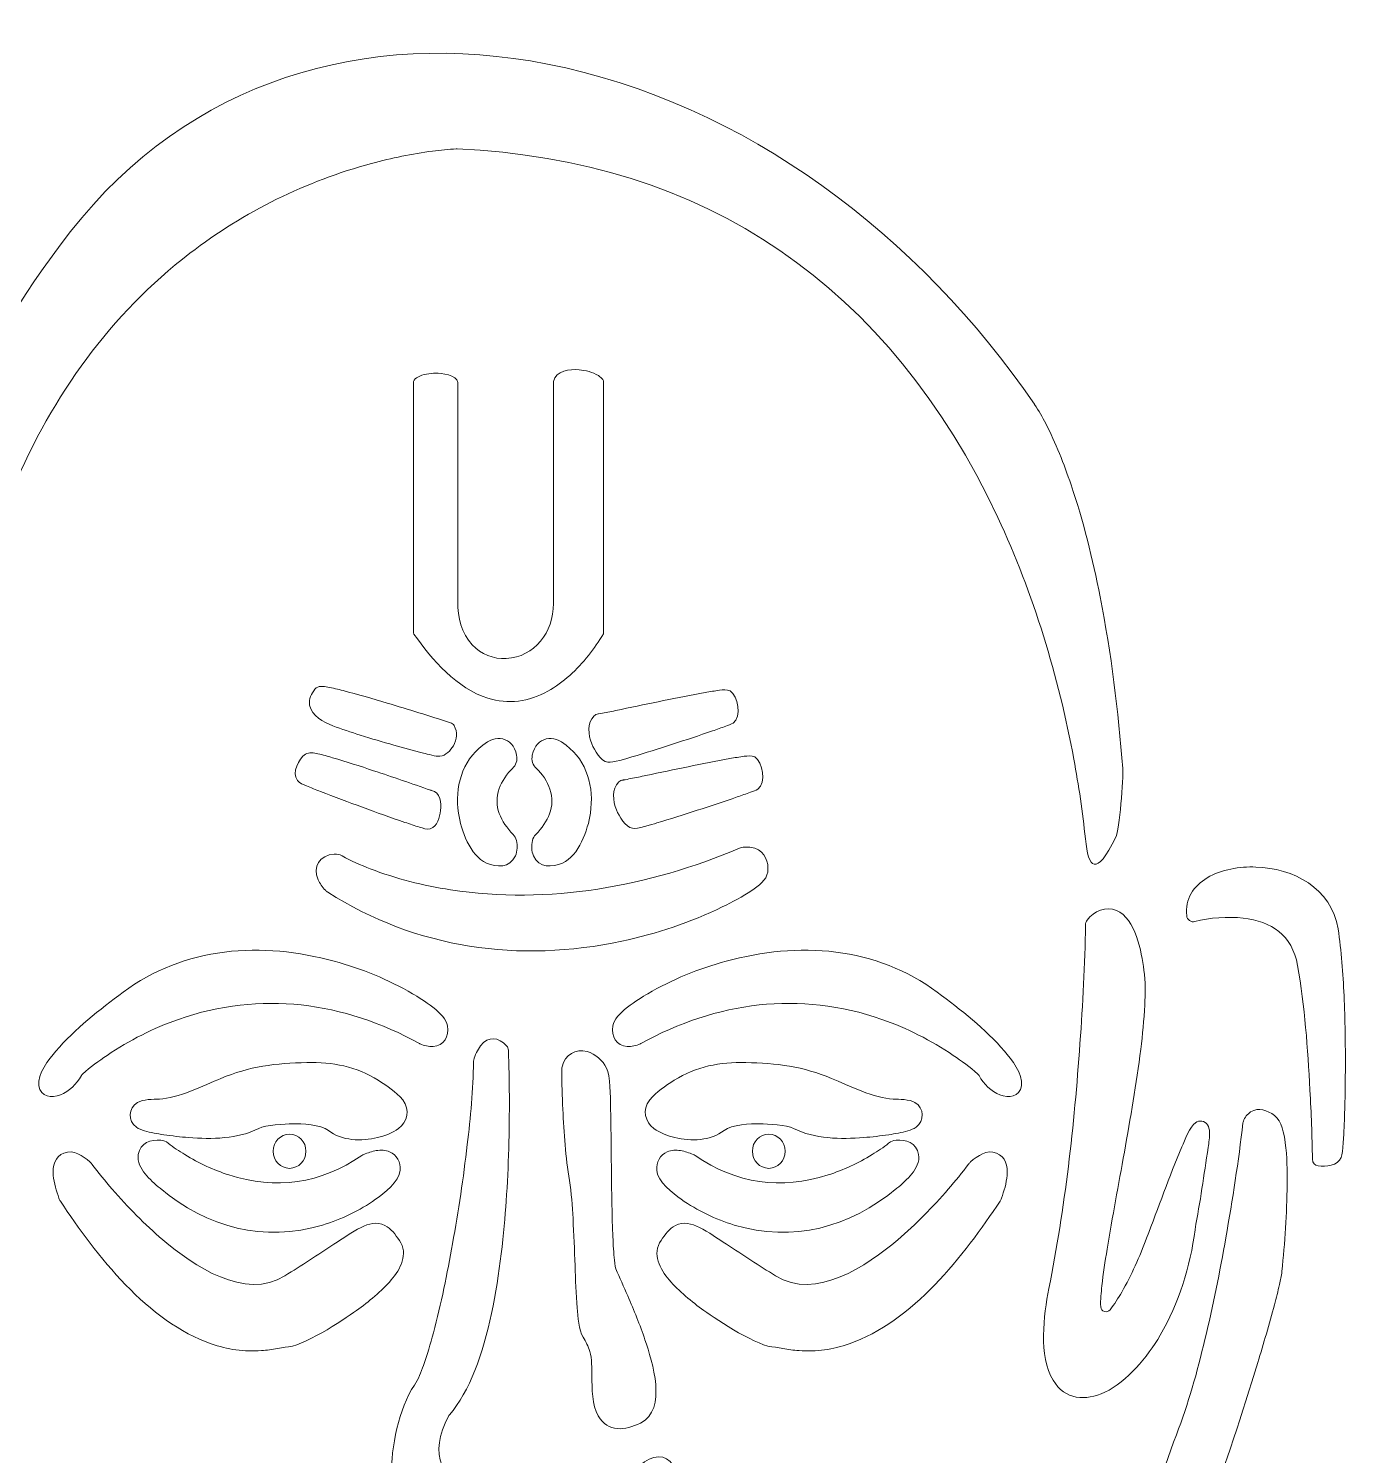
# Model space of a CAD drawing. Header units: millimetres. Extents: x -347 to 341, y -476 to 479.
# Drawn here: x -96.1 to 78.5, y 290.2 to 479.3 of the extents above; entities that cross this region are included whole.
import ezdxf

# ---------------------------------------------------------------- set-up
doc = ezdxf.new("R2010")
doc.units = ezdxf.units.MM
doc.header["$MEASUREMENT"] = 0
doc.layers.add('Layer 1', color=7, linetype='Continuous')

msp = doc.modelspace()

# ---------------------------------------------------------------- linework, layer by layer
at = {"layer": 'Layer 1', "color": 250, "lineweight": 9}
for points, knots in [([(-117.0127, 364.7756), (-117.0127, 364.7756), (-117.0127, 364.7756), (-117.0127, 364.7756), (-115.2764, 362.5341), (-113.0654, 360.487), (-110.4611, 359.4244), (-109.6357, 359.0862), (-108.397, 358.7189), (-107.5078, 358.7659), (-108.0815, 378.7833), (-106.0235, 399.9208), (-98.1728, 418.3948), (-92.9267, 430.7449), (-85.2155, 441.4851), (-74.7304, 449.544), (-67.5337, 455.0725), (-59.2945, 459.1185), (-50.6335, 461.4556), (-47.9762, 462.1735), (-45.2732, 462.7334), (-42.5459, 463.0902), (-41.5036, 463.2223), (-40.4562, 463.3449), (-39.4061, 463.377), (-39.3622, 463.3784), (-39.3243, 463.3784), (-39.2801, 463.377), (-6.4328, 461.9306), (18.0344, 445.2034), (32.4016, 414.5019), (37.1261, 404.4053), (40.4297, 393.4995), (42.4695, 382.4833), (43.1175, 378.985), (43.6412, 375.4627), (44.0068, 371.9235), (44.4105, 367.9975), (45.3559, 366.7774), (48.0605, 372.1499), (48.5156, 373.0544), (49.0545, 380.0429), (48.9603, 381.2511), (48.3653, 388.8832), (47.4365, 396.5015), (45.963, 404.0046), (44.9751, 409.0294), (43.7429, 414.0255), (42.0992, 418.8621), (41.1568, 421.6333), (40.0777, 424.3879), (38.739, 426.9827), (38.3035, 427.8237), (37.8285, 428.7251), (37.273, 429.4901), (37.2609, 429.5053), (37.2517, 429.5174), (37.2413, 429.534), (22.0348, 451.8385), (-1.188, 469.5158), (-27.3168, 474.6271), (-51.3785, 479.3346), (-74.8456, 472.5326), (-90.568, 452.4105), (-103.879, 435.3798), (-112.293, 415.1198), (-115.7075, 393.5026), (-116.7789, 386.7084), (-117.3648, 379.803), (-117.3617, 372.9162), (-117.3617, 370.2102), (-117.3161, 367.4633), (-117.0127, 364.7756)], [0, 0, 0, 0, 0.04166667, 0.04166667, 0.04166667, 0.08333333, 0.08333333, 0.08333333, 0.125, 0.125, 0.125, 0.16666667, 0.16666667, 0.16666667, 0.20833333, 0.20833333, 0.20833333, 0.25, 0.25, 0.25, 0.29166667, 0.29166667, 0.29166667, 0.33333333, 0.33333333, 0.33333333, 0.375, 0.375, 0.375, 0.41666667, 0.41666667, 0.41666667, 0.45833333, 0.45833333, 0.45833333, 0.5, 0.5, 0.5, 0.54166667, 0.54166667, 0.54166667, 0.58333333, 0.58333333, 0.58333333, 0.625, 0.625, 0.625, 0.66666667, 0.66666667, 0.66666667, 0.70833333, 0.70833333, 0.70833333, 0.75, 0.75, 0.75, 0.79166667, 0.79166667, 0.79166667, 0.83333333, 0.83333333, 0.83333333, 0.875, 0.875, 0.875, 0.91666667, 0.91666667, 0.91666667, 0.95833333, 0.95833333, 0.95833333, 1, 1, 1, 1]), ([(-45.032, 399.071), (-42.622, 395.5953), (-39.2939, 391.8636), (-35.2463, 390.5766), (-32.5011, 389.7043), (-29.7843, 390.1046), (-27.2698, 391.4963), (-25.2028, 392.6407), (-23.3938, 394.3648), (-21.9004, 396.2268), (-21.1811, 397.1252), (-20.4692, 398.101), (-19.9094, 399.1132), (-19.9094, 399.1132), (-19.9094, 399.1132), (-19.9094, 399.1132), (-19.9094, 399.1132), (-19.9094, 432.6481), (-19.9094, 432.6481), (-19.9094, 432.8607), (-20.4205, 433.2354), (-20.5679, 433.3266), (-21.3041, 433.7878), (-22.2842, 434.0354), (-23.1357, 434.1037), (-24.2905, 434.1932), (-26.2833, 434.0277), (-26.5154, 432.5282), (-26.5154, 432.5282), (-26.5154, 403.1001), (-26.5154, 403.1001), (-26.5154, 399.3305), (-29.044, 396.0265), (-32.7788, 395.8278), (-34.4709, 395.7396), (-36.1085, 396.3816), (-37.2907, 397.655), (-38.7033, 399.1771), (-39.2196, 401.2773), (-39.2196, 403.3461), (-39.2196, 403.3461), (-39.2196, 432.4235), (-39.2196, 432.4235), (-39.2196, 433.4161), (-41.511, 433.656), (-42.1347, 433.6543), (-42.9027, 433.6499), (-43.8376, 433.507), (-44.5204, 433.1232), (-44.7012, 433.0232), (-45.0624, 432.7955), (-45.0624, 432.5373), (-45.0624, 432.5373), (-45.0624, 401.0421), (-45.0624, 401.0421), (-45.0624, 400.6735), (-45.1472, 399.4322), (-45.032, 399.071)], [0, 0, 0, 0, 0.05263158, 0.05263158, 0.05263158, 0.10526316, 0.10526316, 0.10526316, 0.15789474, 0.15789474, 0.15789474, 0.21052632, 0.21052632, 0.21052632, 0.26315789, 0.26315789, 0.26315789, 0.31578947, 0.31578947, 0.31578947, 0.36842105, 0.36842105, 0.36842105, 0.42105263, 0.42105263, 0.42105263, 0.47368421, 0.47368421, 0.47368421, 0.52631579, 0.52631579, 0.52631579, 0.57894737, 0.57894737, 0.57894737, 0.63157895, 0.63157895, 0.63157895, 0.68421053, 0.68421053, 0.68421053, 0.73684211, 0.73684211, 0.73684211, 0.78947368, 0.78947368, 0.78947368, 0.84210526, 0.84210526, 0.84210526, 0.89473684, 0.89473684, 0.89473684, 0.94736842, 0.94736842, 0.94736842, 1, 1, 1, 1]), ([(-39.6974, 386.9403), (-39.8173, 387.1407), (-39.9616, 387.2529), (-40.1771, 387.3242), (-42.9649, 388.2165), (-45.7618, 389.0801), (-48.5664, 389.921), (-50.5105, 390.5008), (-52.4533, 391.0711), (-54.4153, 391.5796), (-55.0907, 391.7513), (-55.7705, 391.9226), (-56.4567, 392.0486), (-57.0152, 392.152), (-57.7389, 392.2868), (-58.1427, 391.7634), (-58.6299, 391.1276), (-58.9894, 390.493), (-58.8576, 389.6568), (-58.6268, 388.206), (-56.974, 387.3894), (-55.7935, 386.9238), (-54.593, 386.4531), (-53.3652, 386.0585), (-52.1374, 385.6716), (-50.6578, 385.204), (-49.1705, 384.7641), (-47.6802, 384.3421), (-46.3828, 383.9749), (-45.082, 383.6198), (-43.7754, 383.2951), (-43.2457, 383.1616), (-42.0878, 382.8275), (-41.5702, 382.8731), (-40.8265, 382.9369), (-40.1558, 383.6363), (-39.7947, 384.2691), (-39.3243, 385.0932), (-39.1862, 386.1024), (-39.6974, 386.9403)], [0, 0, 0, 0, 0.07692308, 0.07692308, 0.07692308, 0.15384615, 0.15384615, 0.15384615, 0.23076923, 0.23076923, 0.23076923, 0.30769231, 0.30769231, 0.30769231, 0.38461538, 0.38461538, 0.38461538, 0.46153846, 0.46153846, 0.46153846, 0.53846154, 0.53846154, 0.53846154, 0.61538462, 0.61538462, 0.61538462, 0.69230769, 0.69230769, 0.69230769, 0.76923077, 0.76923077, 0.76923077, 0.84615385, 0.84615385, 0.84615385, 0.92307692, 0.92307692, 0.92307692, 1, 1, 1, 1]), ([(-20.5969, 388.4807), (-20.8108, 388.4685), (-20.9777, 388.3898), (-21.1355, 388.2347), (-22.119, 387.2728), (-21.9109, 385.7064), (-21.4436, 384.529), (-21.0946, 383.6532), (-20.2932, 382.2494), (-19.3022, 382.0764), (-18.692, 381.9716), (-16.7648, 382.5923), (-16.1168, 382.7835), (-14.3169, 383.3133), (-12.5289, 383.884), (-10.743, 384.4634), (-8.9793, 385.0388), (-7.2159, 385.626), (-5.46, 386.2301), (-4.859, 386.4379), (-4.2596, 386.6461), (-3.6632, 386.8643), (-3.3855, 386.966), (-2.9331, 387.1103), (-2.6935, 387.2758), (-1.5735, 388.0496), (-2.0151, 390.9029), (-3.1152, 391.5371), (-3.4977, 391.7573), (-4.0805, 391.6739), (-4.4978, 391.6205), (-5.1397, 391.5448), (-5.7773, 391.4354), (-6.4162, 391.3201), (-8.2569, 390.9968), (-10.0888, 390.6251), (-11.9204, 390.2501), (-13.7919, 389.8663), (-15.6613, 389.4717), (-17.5311, 389.0831), (-18.2065, 388.9405), (-18.8802, 388.801), (-19.5542, 388.6675), (-19.8803, 388.6006), (-20.2053, 388.5263), (-20.5331, 388.4837), (-20.5543, 388.4824), (-20.5739, 388.4807), (-20.5969, 388.4807)], [0, 0, 0, 0, 0.0625, 0.0625, 0.0625, 0.125, 0.125, 0.125, 0.1875, 0.1875, 0.1875, 0.25, 0.25, 0.25, 0.3125, 0.3125, 0.3125, 0.375, 0.375, 0.375, 0.4375, 0.4375, 0.4375, 0.5, 0.5, 0.5, 0.5625, 0.5625, 0.5625, 0.625, 0.625, 0.625, 0.6875, 0.6875, 0.6875, 0.75, 0.75, 0.75, 0.8125, 0.8125, 0.8125, 0.875, 0.875, 0.875, 0.9375, 0.9375, 0.9375, 1, 1, 1, 1]), ([(-35.9034, 384.3347), (-34.3023, 385.7717), (-31.9335, 385.5531), (-31.4054, 383.0173), (-31.2672, 382.348), (-31.478, 381.7), (-31.9774, 381.2567), (-32.6815, 380.633), (-33.3947, 379.4903), (-33.7076, 378.6041), (-34.5482, 376.2319), (-33.4995, 374.2), (-31.8757, 372.5123), (-31.648, 372.2755), (-31.5054, 372.016), (-31.4236, 371.6926), (-31.2594, 371.0419), (-31.2928, 370.2905), (-31.5736, 369.682), (-32.325, 368.0534), (-34.0367, 368.1143), (-35.4132, 368.7136), (-37.5684, 369.6576), (-38.7929, 373.1208), (-39.1132, 375.3322), (-39.6156, 378.7953), (-38.6794, 382.1916), (-35.9034, 384.3347)], [0, 0, 0, 0, 0.11111111, 0.11111111, 0.11111111, 0.22222222, 0.22222222, 0.22222222, 0.33333333, 0.33333333, 0.33333333, 0.44444444, 0.44444444, 0.44444444, 0.55555556, 0.55555556, 0.55555556, 0.66666667, 0.66666667, 0.66666667, 0.77777778, 0.77777778, 0.77777778, 0.88888889, 0.88888889, 0.88888889, 1, 1, 1, 1]), ([(-24.8338, 384.3347), (-22.0599, 382.1916), (-21.1233, 378.7953), (-21.6257, 375.3322), (-21.9443, 373.1208), (-23.1691, 369.6576), (-25.324, 368.7136), (-26.7036, 368.1143), (-28.4216, 368.0534), (-29.1683, 369.6881), (-29.4461, 370.2982), (-29.4778, 371.0432), (-29.3156, 371.6913), (-29.2335, 372.016), (-29.091, 372.2755), (-28.8619, 372.5123), (-27.2681, 374.1709), (-26.212, 376.1789), (-27.0012, 378.5206), (-27.3168, 379.4586), (-28.03, 380.5982), (-28.7615, 381.2584), (-29.2623, 381.7013), (-29.4704, 382.348), (-29.3322, 383.0173), (-28.8055, 385.5531), (-26.435, 385.7717), (-24.8338, 384.3347)], [0, 0, 0, 0, 0.11111111, 0.11111111, 0.11111111, 0.22222222, 0.22222222, 0.22222222, 0.33333333, 0.33333333, 0.33333333, 0.44444444, 0.44444444, 0.44444444, 0.55555556, 0.55555556, 0.55555556, 0.66666667, 0.66666667, 0.66666667, 0.77777778, 0.77777778, 0.77777778, 0.88888889, 0.88888889, 0.88888889, 1, 1, 1, 1]), ([(-42.7845, 378.3581), (-45.3036, 379.2491), (-47.8305, 380.1171), (-50.3649, 380.9563), (-52.1725, 381.5604), (-53.9845, 382.1507), (-55.81, 382.6835), (-56.4567, 382.8731), (-57.103, 383.0569), (-57.7602, 383.2025), (-58.2792, 383.3164), (-58.9181, 383.4603), (-59.4009, 383.1478), (-60.3297, 382.5423), (-61.2342, 380.7012), (-60.4827, 379.662), (-60.2263, 379.3052), (-59.6695, 379.1139), (-59.2853, 378.9545), (-58.6647, 378.6967), (-58.0396, 378.4524), (-57.4125, 378.2108), (-55.5657, 377.4945), (-53.7098, 376.8012), (-51.8505, 376.118), (-49.9824, 375.4322), (-48.1113, 374.7537), (-46.2307, 374.1104), (-45.5827, 373.8888), (-44.9347, 373.6671), (-44.2809, 373.4685), (-43.865, 373.3438), (-43.2852, 373.136), (-42.8541, 373.2634), (-41.9466, 373.5337), (-41.5992, 374.8237), (-41.4884, 375.6751), (-41.3576, 376.6782), (-41.5414, 378.1034), (-42.6919, 378.3324), (-42.7237, 378.3399), (-42.7524, 378.349), (-42.7845, 378.3581)], [0, 0, 0, 0, 0.07142857, 0.07142857, 0.07142857, 0.14285714, 0.14285714, 0.14285714, 0.21428571, 0.21428571, 0.21428571, 0.28571429, 0.28571429, 0.28571429, 0.35714286, 0.35714286, 0.35714286, 0.42857143, 0.42857143, 0.42857143, 0.5, 0.5, 0.5, 0.57142857, 0.57142857, 0.57142857, 0.64285714, 0.64285714, 0.64285714, 0.71428571, 0.71428571, 0.71428571, 0.78571429, 0.78571429, 0.78571429, 0.85714286, 0.85714286, 0.85714286, 0.92857143, 0.92857143, 0.92857143, 1, 1, 1, 1]), ([(-17.3186, 379.7224), (-17.5341, 379.7103), (-17.701, 379.6329), (-17.8588, 379.4782), (-18.8424, 378.5159), (-18.6346, 376.9499), (-18.167, 375.7751), (-17.8179, 374.8966), (-17.0168, 373.4928), (-16.0255, 373.3198), (-15.417, 373.2164), (-13.4898, 373.8357), (-12.8401, 374.027), (-11.042, 374.5581), (-9.2526, 375.1288), (-7.468, 375.7069), (-5.7013, 376.2836), (-3.9393, 376.8695), (-2.1834, 377.4749), (-1.5826, 377.6797), (-0.9829, 377.8892), (-0.3866, 378.1094), (-0.1105, 378.2095), (0.3419, 378.3507), (0.5831, 378.5176), (1.7031, 379.2947), (1.2616, 382.1463), (0.1598, 382.7822), (-0.2214, 383.0021), (-0.8038, 382.9156), (-1.2198, 382.8656), (-1.8634, 382.7883), (-2.5006, 382.6788), (-3.1382, 382.5636), (-4.9806, 382.2402), (-6.8122, 381.8669), (-8.6441, 381.4936), (-10.5166, 381.1097), (-12.385, 380.7151), (-14.2561, 380.3249), (-14.9298, 380.184), (-15.6039, 380.0441), (-16.2793, 379.9093), (-16.604, 379.8454), (-16.9273, 379.7711), (-17.2564, 379.7272), (-17.2794, 379.7255), (-17.2973, 379.7241), (-17.3186, 379.7224)], [0, 0, 0, 0, 0.0625, 0.0625, 0.0625, 0.125, 0.125, 0.125, 0.1875, 0.1875, 0.1875, 0.25, 0.25, 0.25, 0.3125, 0.3125, 0.3125, 0.375, 0.375, 0.375, 0.4375, 0.4375, 0.4375, 0.5, 0.5, 0.5, 0.5625, 0.5625, 0.5625, 0.625, 0.625, 0.625, 0.6875, 0.6875, 0.6875, 0.75, 0.75, 0.75, 0.8125, 0.8125, 0.8125, 0.875, 0.875, 0.875, 0.9375, 0.9375, 0.9375, 1, 1, 1, 1]), ([(-1.5688, 370.7704), (-1.015, 370.8903), (-0.3683, 370.8552), (0.1628, 370.6687), (1.5423, 370.1784), (2.0539, 368.8793), (1.8822, 367.5302), (1.744, 366.4632), (0.6179, 365.6665), (-0.2227, 365.0976), (-1.4458, 364.2657), (-2.804, 363.539), (-4.1352, 362.8923), (-8.3069, 360.8586), (-12.907, 359.3396), (-17.4524, 358.3669), (-31.0334, 355.4575), (-44.7117, 357.3576), (-56.4567, 364.859), (-56.5736, 364.9334), (-56.6662, 365.0094), (-56.7631, 365.1094), (-57.1439, 365.4996), (-57.519, 366.0156), (-57.7419, 366.5088), (-58.516, 368.2208), (-57.4885, 369.7595), (-55.5792, 369.9051), (-55.2045, 369.9342), (-54.8721, 369.8551), (-54.5491, 369.6669), (-53.4334, 369.0084), (-52.0235, 368.4256), (-50.82, 367.961), (-47.4129, 366.6393), (-43.7876, 365.7304), (-40.168, 365.1702), (-27.1208, 363.1443), (-13.9223, 365.6088), (-1.8725, 370.6717), (-1.7708, 370.714), (-1.6783, 370.7444), (-1.5688, 370.7704)], [0, 0, 0, 0, 0.07142857, 0.07142857, 0.07142857, 0.14285714, 0.14285714, 0.14285714, 0.21428571, 0.21428571, 0.21428571, 0.28571429, 0.28571429, 0.28571429, 0.35714286, 0.35714286, 0.35714286, 0.42857143, 0.42857143, 0.42857143, 0.5, 0.5, 0.5, 0.57142857, 0.57142857, 0.57142857, 0.64285714, 0.64285714, 0.64285714, 0.71428571, 0.71428571, 0.71428571, 0.78571429, 0.78571429, 0.78571429, 0.85714286, 0.85714286, 0.85714286, 0.92857143, 0.92857143, 0.92857143, 1, 1, 1, 1]), ([(57.4347, 361.7358), (57.4665, 361.4567), (57.5864, 361.2546), (57.8081, 361.0955), (58.0297, 360.9408), (58.2557, 360.8965), (58.5152, 360.9664), (60.4472, 361.481), (62.9346, 361.6479), (64.9152, 361.4249), (68.6635, 360.9982), (71.4195, 359.1862), (72.1358, 355.1372), (73.095, 349.7133), (73.4866, 344.1284), (73.7795, 338.6285), (73.942, 335.5722), (74.0663, 332.5158), (74.1089, 329.4577), (74.118, 328.9992), (74.438, 328.6259), (74.8752, 328.5698), (75.8979, 328.4407), (77.4325, 328.585), (77.9255, 329.7064), (78.2063, 330.35), (78.2596, 332.8344), (78.2958, 333.6355), (78.4144, 336.2628), (78.4627, 338.8927), (78.4735, 341.521), (78.487, 344.7281), (78.4401, 347.9348), (78.2944, 351.1354), (78.1593, 354.0901), (77.9589, 357.0569), (77.5082, 359.9785), (76.6659, 365.4571), (71.4925, 368.0249), (66.6133, 368.1918), (64.4675, 368.2661), (62.0466, 367.8823), (60.165, 366.7592), (58.3588, 365.6848), (57.1766, 363.9667), (57.4347, 361.7358)], [0, 0, 0, 0, 0.06666667, 0.06666667, 0.06666667, 0.13333333, 0.13333333, 0.13333333, 0.2, 0.2, 0.2, 0.26666667, 0.26666667, 0.26666667, 0.33333333, 0.33333333, 0.33333333, 0.4, 0.4, 0.4, 0.46666667, 0.46666667, 0.46666667, 0.53333333, 0.53333333, 0.53333333, 0.6, 0.6, 0.6, 0.66666667, 0.66666667, 0.66666667, 0.73333333, 0.73333333, 0.73333333, 0.8, 0.8, 0.8, 0.86666667, 0.86666667, 0.86666667, 0.93333333, 0.93333333, 0.93333333, 1, 1, 1, 1]), ([(58.5439, 320.1562), (59.2089, 323.7589), (59.7444, 327.3846), (60.2786, 331.0086), (60.3759, 331.6718), (60.488, 332.4124), (60.4593, 333.0848), (60.4441, 333.4155), (60.3833, 333.7358), (60.1982, 334.0119), (59.8265, 334.5643), (59.1254, 334.6798), (58.5926, 334.3048), (57.8946, 333.8193), (57.1404, 331.9299), (56.7988, 331.1211), (55.1098, 327.1342), (53.6695, 323.0352), (52.1214, 318.9875), (51.1865, 316.5427), (50.1182, 314.1053), (48.8221, 311.8412), (48.37, 311.0503), (47.8372, 310.2144), (47.2787, 309.4994), (47.0952, 309.2656), (46.8067, 309.1748), (46.5276, 309.2673), (46.2482, 309.3582), (46.063, 309.6055), (46.0434, 309.9076), (45.9826, 310.809), (46.0935, 311.7743), (46.1908, 312.6727), (46.3651, 314.2952), (46.6155, 315.9055), (46.8797, 317.5171), (47.5808, 321.8178), (48.3987, 326.099), (49.1681, 330.3879), (49.9786, 334.9211), (50.7679, 339.4617), (51.3369, 344.0344), (51.5798, 345.9799), (51.7832, 347.9348), (51.8788, 349.8955), (51.9531, 351.4223), (51.9775, 353.0005), (51.7741, 354.5165), (51.4446, 356.9826), (50.6523, 361.3715), (48.1332, 362.4324), (46.7371, 363.0166), (45.1194, 362.3507), (44.2358, 361.1485), (44.0902, 360.9499), (44.025, 360.7539), (44.0206, 360.5052), (43.9537, 355.2679), (43.6561, 350.0367), (43.2874, 344.8146), (42.5212, 333.9284), (41.3055, 323.0152), (39.1685, 312.3176), (38.463, 308.7936), (37.7846, 303.3759), (39.7179, 300.1736), (41.3055, 297.548), (44.0402, 297.3615), (46.5763, 298.5754), (49.6144, 300.0323), (52.1974, 303.2103), (53.9199, 306.1228), (56.4103, 310.3357), (57.9233, 315.224), (58.5365, 320.1153), (58.5379, 320.1288), (58.5409, 320.1423), (58.5439, 320.1562)], [0, 0, 0, 0, 0.03846154, 0.03846154, 0.03846154, 0.07692308, 0.07692308, 0.07692308, 0.11538462, 0.11538462, 0.11538462, 0.15384615, 0.15384615, 0.15384615, 0.19230769, 0.19230769, 0.19230769, 0.23076923, 0.23076923, 0.23076923, 0.26923077, 0.26923077, 0.26923077, 0.30769231, 0.30769231, 0.30769231, 0.34615385, 0.34615385, 0.34615385, 0.38461538, 0.38461538, 0.38461538, 0.42307692, 0.42307692, 0.42307692, 0.46153846, 0.46153846, 0.46153846, 0.5, 0.5, 0.5, 0.53846154, 0.53846154, 0.53846154, 0.57692308, 0.57692308, 0.57692308, 0.61538462, 0.61538462, 0.61538462, 0.65384615, 0.65384615, 0.65384615, 0.69230769, 0.69230769, 0.69230769, 0.73076923, 0.73076923, 0.73076923, 0.76923077, 0.76923077, 0.76923077, 0.80769231, 0.80769231, 0.80769231, 0.84615385, 0.84615385, 0.84615385, 0.88461538, 0.88461538, 0.88461538, 0.92307692, 0.92307692, 0.92307692, 0.96153846, 0.96153846, 0.96153846, 1, 1, 1, 1]), ([(-88.9442, 340.7578), (-87.9441, 341.667), (-86.8197, 342.4772), (-85.7088, 343.23), (-82.7706, 345.2197), (-79.57, 346.833), (-76.2477, 347.997), (-65.3697, 351.8075), (-54.3366, 350.3401), (-44.2809, 344.7855), (-44.2596, 344.772), (-44.2383, 344.7598), (-44.2153, 344.7507), (-43.7085, 344.526), (-43.0453, 344.3743), (-42.4915, 344.4017), (-40.9769, 344.4743), (-40.4079, 345.7143), (-40.5762, 347.1607), (-40.7613, 348.7268), (-43.9802, 350.68), (-45.1945, 351.3949), (-48.4269, 353.2887), (-52.0144, 354.7246), (-55.6005, 355.7048), (-60.3206, 356.9934), (-65.2802, 357.532), (-70.138, 356.9221), (-75.0172, 356.3119), (-79.5791, 354.5665), (-83.5917, 351.5875), (-86.6784, 349.2944), (-89.9581, 346.7266), (-92.4986, 343.7871), (-93.4227, 342.7184), (-94.9934, 340.7304), (-94.7599, 339.1887), (-94.5353, 337.6997), (-93.0432, 337.5267), (-91.8962, 337.9866), (-90.7379, 338.4481), (-89.7439, 339.4343), (-89.1219, 340.5378), (-89.0719, 340.6226), (-89.0185, 340.6926), (-88.9442, 340.7578)], [0, 0, 0, 0, 0.06666667, 0.06666667, 0.06666667, 0.13333333, 0.13333333, 0.13333333, 0.2, 0.2, 0.2, 0.26666667, 0.26666667, 0.26666667, 0.33333333, 0.33333333, 0.33333333, 0.4, 0.4, 0.4, 0.46666667, 0.46666667, 0.46666667, 0.53333333, 0.53333333, 0.53333333, 0.6, 0.6, 0.6, 0.66666667, 0.66666667, 0.66666667, 0.73333333, 0.73333333, 0.73333333, 0.8, 0.8, 0.8, 0.86666667, 0.86666667, 0.86666667, 0.93333333, 0.93333333, 0.93333333, 1, 1, 1, 1]), ([(29.8973, 340.5378), (30.5183, 339.4343), (31.5124, 338.4481), (32.6702, 337.9866), (33.8176, 337.5267), (35.3093, 337.6997), (35.534, 339.1887), (35.7675, 340.7304), (34.1971, 342.7184), (33.2727, 343.7871), (30.7305, 346.7266), (27.4542, 349.2944), (24.3657, 351.5875), (20.3532, 354.5665), (15.7913, 356.3119), (10.9135, 356.9221), (6.0556, 357.532), (1.093, 356.9934), (-3.6251, 355.7048), (-7.2112, 354.7246), (-10.8004, 353.2887), (-14.0314, 351.3949), (-15.2471, 350.68), (-18.466, 348.7268), (-18.6498, 347.1607), (-18.8197, 345.7143), (-18.2491, 344.4743), (-16.733, 344.4017), (-16.1806, 344.3743), (-15.5157, 344.526), (-15.0102, 344.7507), (-14.9876, 344.7598), (-14.9663, 344.772), (-14.945, 344.7855), (-4.888, 350.3401), (6.1438, 351.8075), (17.0221, 347.997), (20.3454, 346.833), (23.5447, 345.2197), (26.4828, 343.23), (27.5937, 342.4772), (28.7182, 341.667), (29.7183, 340.7578), (29.7913, 340.6926), (29.8443, 340.6226), (29.8973, 340.5378)], [0, 0, 0, 0, 0.06666667, 0.06666667, 0.06666667, 0.13333333, 0.13333333, 0.13333333, 0.2, 0.2, 0.2, 0.26666667, 0.26666667, 0.26666667, 0.33333333, 0.33333333, 0.33333333, 0.4, 0.4, 0.4, 0.46666667, 0.46666667, 0.46666667, 0.53333333, 0.53333333, 0.53333333, 0.6, 0.6, 0.6, 0.66666667, 0.66666667, 0.66666667, 0.73333333, 0.73333333, 0.73333333, 0.8, 0.8, 0.8, 0.86666667, 0.86666667, 0.86666667, 0.93333333, 0.93333333, 0.93333333, 1, 1, 1, 1]), ([(-40.3305, 295.5556), (-34.9141, 301.8004), (-33.363, 315.746), (-32.7954, 323.9153), (-32.4737, 328.5502), (-32.3494, 333.1986), (-32.3734, 337.8457), (-32.3825, 339.8655), (-32.4098, 341.8869), (-32.5072, 343.904), (-32.5163, 344.1284), (-32.5828, 344.2983), (-32.7285, 344.4639), (-33.7911, 345.6886), (-35.1797, 345.8299), (-36.2011, 344.4804), (-36.594, 343.9601), (-36.9218, 343.2361), (-37.0978, 342.6032), (-37.1208, 342.5198), (-37.1295, 342.4485), (-37.1312, 342.362), (-37.166, 338.6985), (-37.5272, 335.0272), (-37.9506, 331.3927), (-38.4638, 326.9916), (-39.1223, 322.6132), (-39.9024, 318.2607), (-40.6126, 314.2891), (-41.411, 310.3296), (-42.4429, 306.4353), (-42.8297, 304.9801), (-43.2487, 303.532), (-43.7602, 302.1163), (-44.0714, 301.2527), (-44.44, 300.2753), (-44.9485, 299.5211), (-47.0369, 296.41), (-48.0792, 291.2819), (-48.0066, 287.5258), (-47.9214, 283.1473), (-46.3628, 278.6506), (-41.7357, 277.7796), (-39.4152, 277.3471), (-37.0204, 277.2106), (-34.6651, 277.1606), (-32.0882, 277.1072), (-29.5082, 277.1741), (-26.9343, 277.3093), (-24.7142, 277.4262), (-22.4984, 277.5914), (-20.284, 277.8039), (-19.014, 277.9252), (-17.7423, 278.0468), (-16.4793, 278.2364), (-14.7372, 278.4945), (-12.8918, 280.4295), (-11.9039, 281.8455), (-10.7004, 283.5693), (-9.6533, 286.0141), (-10.3618, 288.1556), (-11.0646, 290.2713), (-12.7688, 290.426), (-14.4517, 289.3273), (-15.191, 288.8462), (-15.9194, 288.1708), (-16.5023, 287.497), (-16.5509, 287.444), (-16.5962, 287.4028), (-16.6553, 287.3602), (-19.4678, 285.3387), (-22.8748, 284.1565), (-26.2545, 283.7318), (-29.6251, 283.3037), (-33.2005, 283.5997), (-36.4089, 284.7894), (-41.4624, 286.6591), (-43.1, 290.4061), (-40.4457, 295.39), (-40.4123, 295.4522), (-40.3775, 295.5025), (-40.3305, 295.5556)], [0, 0, 0, 0, 0.03703704, 0.03703704, 0.03703704, 0.07407407, 0.07407407, 0.07407407, 0.11111111, 0.11111111, 0.11111111, 0.14814815, 0.14814815, 0.14814815, 0.18518519, 0.18518519, 0.18518519, 0.22222222, 0.22222222, 0.22222222, 0.25925926, 0.25925926, 0.25925926, 0.2962963, 0.2962963, 0.2962963, 0.33333333, 0.33333333, 0.33333333, 0.37037037, 0.37037037, 0.37037037, 0.40740741, 0.40740741, 0.40740741, 0.44444444, 0.44444444, 0.44444444, 0.48148148, 0.48148148, 0.48148148, 0.51851852, 0.51851852, 0.51851852, 0.55555556, 0.55555556, 0.55555556, 0.59259259, 0.59259259, 0.59259259, 0.62962963, 0.62962963, 0.62962963, 0.66666667, 0.66666667, 0.66666667, 0.7037037, 0.7037037, 0.7037037, 0.74074074, 0.74074074, 0.74074074, 0.77777778, 0.77777778, 0.77777778, 0.81481481, 0.81481481, 0.81481481, 0.85185185, 0.85185185, 0.85185185, 0.88888889, 0.88888889, 0.88888889, 0.92592593, 0.92592593, 0.92592593, 0.96296296, 0.96296296, 0.96296296, 1, 1, 1, 1]), ([(-25.3862, 341.6974), (-25.0098, 343.3256), (-23.5729, 344.1436), (-22.043, 343.7216), (-20.9594, 343.4229), (-20.008, 342.5667), (-19.4813, 341.5501), (-18.9849, 340.5926), (-18.988, 337.6028), (-18.9606, 336.4871), (-18.891, 333.7085), (-18.8741, 330.9251), (-18.8424, 328.1434), (-18.8106, 325.2857), (-18.7772, 322.4219), (-18.6633, 319.569), (-18.6224, 318.5185), (-18.5707, 317.461), (-18.4751, 316.4136), (-18.4386, 316.0328), (-18.3795, 315.2814), (-18.2612, 314.9402), (-17.7544, 313.7411), (-17.1898, 312.5453), (-16.6675, 311.3388), (-15.8434, 309.4312), (-15.0589, 307.4901), (-14.3896, 305.5173), (-13.4094, 302.6322), (-11.3741, 296.2779), (-15.0011, 294.4764), (-16.9834, 293.4976), (-19.3248, 293.1956), (-20.5969, 295.4448), (-21.4179, 296.8942), (-21.424, 299.0687), (-21.424, 300.7138), (-21.424, 301.717), (-21.4284, 303.0086), (-21.694, 303.9797), (-21.8761, 304.6612), (-22.2481, 305.2605), (-22.5971, 305.8633), (-23.1478, 306.8178), (-23.2904, 308.6345), (-23.3799, 309.7437), (-23.5303, 311.6088), (-23.5972, 313.4954), (-23.6685, 315.3635), (-23.7472, 317.4397), (-23.8171, 319.5173), (-23.9341, 321.5904), (-24.028, 323.249), (-24.1358, 324.9989), (-24.4074, 326.6365), (-24.9159, 329.7155), (-25.1284, 332.9648), (-25.2757, 336.0837), (-25.3575, 337.8014), (-25.4197, 339.536), (-25.4349, 341.2555), (-25.4366, 341.4149), (-25.4214, 341.547), (-25.3862, 341.6974)], [0, 0, 0, 0, 0.04761905, 0.04761905, 0.04761905, 0.0952381, 0.0952381, 0.0952381, 0.14285714, 0.14285714, 0.14285714, 0.19047619, 0.19047619, 0.19047619, 0.23809524, 0.23809524, 0.23809524, 0.28571429, 0.28571429, 0.28571429, 0.33333333, 0.33333333, 0.33333333, 0.38095238, 0.38095238, 0.38095238, 0.42857143, 0.42857143, 0.42857143, 0.47619048, 0.47619048, 0.47619048, 0.52380952, 0.52380952, 0.52380952, 0.57142857, 0.57142857, 0.57142857, 0.61904762, 0.61904762, 0.61904762, 0.66666667, 0.66666667, 0.66666667, 0.71428571, 0.71428571, 0.71428571, 0.76190476, 0.76190476, 0.76190476, 0.80952381, 0.80952381, 0.80952381, 0.85714286, 0.85714286, 0.85714286, 0.9047619, 0.9047619, 0.9047619, 0.95238095, 0.95238095, 0.95238095, 1, 1, 1, 1]), ([(-47.0639, 333.5338), (-47.8758, 332.9466), (-48.8972, 332.558), (-49.8581, 332.3289), (-51.9448, 331.8296), (-54.6143, 331.8661), (-56.3702, 333.2773), (-57.3473, 334.0605), (-59.9151, 334.1788), (-61.1416, 334.1622), (-62.0856, 334.1501), (-64.749, 333.9832), (-65.5792, 333.552), (-68.3244, 332.1225), (-71.897, 332.0968), (-74.8865, 332.332), (-75.9913, 332.4154), (-77.0978, 332.5428), (-78.1949, 332.7084), (-79.0341, 332.8358), (-79.9312, 332.9844), (-80.7461, 333.229), (-81.1178, 333.3399), (-81.4989, 333.4794), (-81.8192, 333.7085), (-82.971, 334.5386), (-82.9193, 336.2628), (-81.678, 336.979), (-80.9434, 337.4037), (-79.6018, 337.422), (-78.7733, 337.4389), (-76.3907, 337.4933), (-72.8319, 339.234), (-70.6084, 340.1766), (-66.9479, 341.7305), (-63.2418, 342.2147), (-59.2401, 342.2724), (-55.807, 342.3255), (-52.6824, 341.7927), (-49.7547, 339.9293), (-48.5833, 339.1826), (-47.416, 338.4177), (-46.5176, 337.3142), (-45.4601, 336.0121), (-45.9138, 334.37), (-47.0639, 333.5338)], [0, 0, 0, 0, 0.06666667, 0.06666667, 0.06666667, 0.13333333, 0.13333333, 0.13333333, 0.2, 0.2, 0.2, 0.26666667, 0.26666667, 0.26666667, 0.33333333, 0.33333333, 0.33333333, 0.4, 0.4, 0.4, 0.46666667, 0.46666667, 0.46666667, 0.53333333, 0.53333333, 0.53333333, 0.6, 0.6, 0.6, 0.66666667, 0.66666667, 0.66666667, 0.73333333, 0.73333333, 0.73333333, 0.8, 0.8, 0.8, 0.86666667, 0.86666667, 0.86666667, 0.93333333, 0.93333333, 0.93333333, 1, 1, 1, 1]), ([(-13.2074, 333.5338), (-12.3972, 332.9466), (-11.3741, 332.558), (-10.4135, 332.3289), (-8.3268, 331.8296), (-5.6573, 331.8661), (-3.8997, 333.2773), (-2.9257, 334.0605), (-0.3579, 334.1788), (0.87, 334.1622), (1.814, 334.1501), (4.4757, 333.9832), (5.3058, 333.552), (8.0544, 332.1225), (11.6254, 332.0968), (14.6152, 332.332), (15.72, 332.4154), (16.8262, 332.5428), (17.9219, 332.7084), (18.7612, 332.8358), (19.6596, 332.9844), (20.4745, 333.229), (20.8465, 333.3399), (21.2259, 333.4794), (21.5476, 333.7085), (22.6994, 334.5386), (22.6463, 336.2628), (21.4063, 336.979), (20.6718, 337.4037), (19.3301, 337.422), (18.5017, 337.4389), (16.119, 337.4933), (12.5602, 339.234), (10.334, 340.1766), (6.6749, 341.7305), (2.9705, 342.2147), (-1.0316, 342.2724), (-4.4643, 342.3255), (-7.5893, 341.7927), (-10.5183, 339.9293), (-11.69, 339.1826), (-12.857, 338.4177), (-13.7554, 337.3142), (-14.8133, 336.0121), (-14.3592, 334.37), (-13.2074, 333.5338)], [0, 0, 0, 0, 0.06666667, 0.06666667, 0.06666667, 0.13333333, 0.13333333, 0.13333333, 0.2, 0.2, 0.2, 0.26666667, 0.26666667, 0.26666667, 0.33333333, 0.33333333, 0.33333333, 0.4, 0.4, 0.4, 0.46666667, 0.46666667, 0.46666667, 0.53333333, 0.53333333, 0.53333333, 0.6, 0.6, 0.6, 0.66666667, 0.66666667, 0.66666667, 0.73333333, 0.73333333, 0.73333333, 0.8, 0.8, 0.8, 0.86666667, 0.86666667, 0.86666667, 0.93333333, 0.93333333, 0.93333333, 1, 1, 1, 1]), ([(48.0845, 269.02), (47.0557, 270.2613), (46.4867, 272.0476), (46.086, 273.6106), (45.887, 274.3786), (45.74, 275.1814), (45.4806, 275.9311), (45.3454, 276.3196), (45.1603, 276.6947), (44.8052, 276.9099), (44.2254, 277.2711), (43.5909, 277.0086), (43.2192, 276.467), (40.4493, 272.4392), (43.6138, 265.25), (45.5306, 261.4378), (46.3438, 259.814), (47.7598, 259.4437), (49.2015, 260.506), (50.5476, 261.5), (51.7771, 263.5367), (52.6056, 265.0105), (53.9989, 267.484), (55.1811, 270.0944), (56.3025, 272.7122), (57.6685, 275.9054), (58.9264, 279.1517), (60.1329, 282.4128), (62.5764, 289.0296), (64.8104, 295.736), (66.8623, 302.4941), (67.636, 305.0436), (68.3874, 307.5993), (69.0703, 310.1762), (69.3054, 311.0655), (69.5332, 311.9551), (69.7349, 312.8487), (69.8626, 313.4224), (69.9947, 314.0053), (70.0552, 314.5894), (70.4528, 318.4094), (70.7214, 322.2564), (70.7549, 326.1007), (70.7714, 327.9431), (70.7458, 329.8189), (70.5045, 331.6444), (70.3528, 332.7935), (70.0447, 334.5356), (69.075, 335.2579), (68.1506, 335.9425), (66.9684, 336.3915), (65.9166, 335.7256), (65.4902, 335.4539), (65.1125, 334.9789), (64.9456, 334.4886), (64.9195, 334.4156), (64.9043, 334.3504), (64.8952, 334.2744), (64.3066, 329.1753), (63.5127, 324.1005), (62.6251, 319.0514), (61.8297, 314.5259), (60.9327, 310.0184), (59.8569, 305.5535), (58.8294, 301.2906), (57.6564, 297.0169), (56.0643, 292.9408), (53.9942, 287.6335), (52.5451, 282.1411), (51.2808, 276.5761), (51.0304, 275.4713), (50.7983, 274.3634), (50.5358, 273.2602), (50.3624, 272.5288), (50.1803, 271.7956), (49.9833, 271.0702), (49.8147, 270.4634), (49.634, 269.8319), (49.4066, 269.2447), (49.3019, 268.9744), (49.0846, 268.7923), (48.8069, 268.7453), (48.5292, 268.6997), (48.2683, 268.7953), (48.0845, 269.02)], [0, 0, 0, 0, 0.03571429, 0.03571429, 0.03571429, 0.07142857, 0.07142857, 0.07142857, 0.10714286, 0.10714286, 0.10714286, 0.14285714, 0.14285714, 0.14285714, 0.17857143, 0.17857143, 0.17857143, 0.21428571, 0.21428571, 0.21428571, 0.25, 0.25, 0.25, 0.28571429, 0.28571429, 0.28571429, 0.32142857, 0.32142857, 0.32142857, 0.35714286, 0.35714286, 0.35714286, 0.39285714, 0.39285714, 0.39285714, 0.42857143, 0.42857143, 0.42857143, 0.46428571, 0.46428571, 0.46428571, 0.5, 0.5, 0.5, 0.53571429, 0.53571429, 0.53571429, 0.57142857, 0.57142857, 0.57142857, 0.60714286, 0.60714286, 0.60714286, 0.64285714, 0.64285714, 0.64285714, 0.67857143, 0.67857143, 0.67857143, 0.71428571, 0.71428571, 0.71428571, 0.75, 0.75, 0.75, 0.78571429, 0.78571429, 0.78571429, 0.82142857, 0.82142857, 0.82142857, 0.85714286, 0.85714286, 0.85714286, 0.89285714, 0.89285714, 0.89285714, 0.92857143, 0.92857143, 0.92857143, 0.96428571, 0.96428571, 0.96428571, 1, 1, 1, 1]), ([(-78.6777, 325.603), (-79.3649, 326.1524), (-80.1042, 326.8352), (-80.6657, 327.5228), (-81.2516, 328.2404), (-81.7327, 329.1087), (-81.5702, 330.0919), (-81.3121, 331.6522), (-79.8825, 332.0816), (-78.573, 331.9891), (-78.201, 331.9634), (-77.8884, 331.8357), (-77.5985, 331.5914), (-76.9414, 331.0437), (-76.1325, 330.5153), (-75.4071, 330.0723), (-73.5738, 328.9445), (-71.5919, 328.0221), (-69.5535, 327.3754), (-63.3695, 325.4101), (-57.3747, 326.1902), (-51.9478, 329.9372), (-51.8536, 330.001), (-51.7701, 330.0463), (-51.6654, 330.0919), (-51.1586, 330.3196), (-50.5531, 330.5048), (-50.0112, 330.5943), (-49.4209, 330.6883), (-48.8107, 330.6795), (-48.2509, 330.4396), (-47.2842, 330.0284), (-46.7696, 329.0705), (-46.8426, 328.0008), (-46.947, 326.4936), (-49.008, 324.935), (-50.1007, 324.1552), (-52.2178, 322.6466), (-54.6613, 321.4749), (-57.126, 320.7329), (-64.9021, 318.3912), (-72.4038, 320.4005), (-78.6777, 325.603)], [0, 0, 0, 0, 0.07142857, 0.07142857, 0.07142857, 0.14285714, 0.14285714, 0.14285714, 0.21428571, 0.21428571, 0.21428571, 0.28571429, 0.28571429, 0.28571429, 0.35714286, 0.35714286, 0.35714286, 0.42857143, 0.42857143, 0.42857143, 0.5, 0.5, 0.5, 0.57142857, 0.57142857, 0.57142857, 0.64285714, 0.64285714, 0.64285714, 0.71428571, 0.71428571, 0.71428571, 0.78571429, 0.78571429, 0.78571429, 0.85714286, 0.85714286, 0.85714286, 0.92857143, 0.92857143, 0.92857143, 1, 1, 1, 1]), ([(-61.5163, 332.7783), (-60.3145, 332.7783), (-59.3401, 331.763), (-59.3401, 330.5153), (-59.3401, 329.2665), (-60.3145, 328.2512), (-61.5163, 328.2512), (-62.7198, 328.2512), (-63.6955, 329.2665), (-63.6955, 330.5153), (-63.6955, 331.763), (-62.7198, 332.7783), (-61.5163, 332.7783)], [0, 0, 0, 0, 0.25, 0.25, 0.25, 0.5, 0.5, 0.5, 0.75, 0.75, 0.75, 1, 1, 1, 1]), ([(18.998, 325.603), (12.7255, 320.4005), (5.2224, 318.3912), (-2.5537, 320.7329), (-5.0167, 321.4749), (-7.4589, 322.6466), (-9.5773, 324.1552), (-10.67, 324.935), (-12.7323, 326.4936), (-12.8357, 328.0008), (-12.91, 329.0705), (-12.3941, 330.0284), (-11.4271, 330.4396), (-10.8673, 330.6795), (-10.2571, 330.6883), (-9.6668, 330.5943), (-9.1252, 330.5048), (-8.5194, 330.3196), (-8.0113, 330.0919), (-7.9096, 330.0463), (-7.8244, 330.001), (-7.7305, 329.9372), (-2.3033, 326.1902), (3.6898, 325.4101), (9.8769, 327.3754), (11.9136, 328.0221), (13.8958, 328.9445), (15.7305, 330.0723), (16.4545, 330.5153), (17.2617, 331.0437), (17.9189, 331.5914), (18.2104, 331.8357), (18.5213, 331.9634), (18.8946, 331.9891), (20.2045, 332.0816), (21.6324, 331.6522), (21.8922, 330.0919), (22.0544, 329.1087), (21.5719, 328.2404), (20.986, 327.5228), (20.4262, 326.8352), (19.6869, 326.1524), (18.998, 325.603)], [0, 0, 0, 0, 0.07142857, 0.07142857, 0.07142857, 0.14285714, 0.14285714, 0.14285714, 0.21428571, 0.21428571, 0.21428571, 0.28571429, 0.28571429, 0.28571429, 0.35714286, 0.35714286, 0.35714286, 0.42857143, 0.42857143, 0.42857143, 0.5, 0.5, 0.5, 0.57142857, 0.57142857, 0.57142857, 0.64285714, 0.64285714, 0.64285714, 0.71428571, 0.71428571, 0.71428571, 0.78571429, 0.78571429, 0.78571429, 0.85714286, 0.85714286, 0.85714286, 0.92857143, 0.92857143, 0.92857143, 1, 1, 1, 1]), ([(2.0248, 332.7783), (3.23, 332.7783), (4.2027, 331.763), (4.2027, 330.5153), (4.2027, 329.2665), (3.23, 328.2512), (2.0248, 328.2512), (0.823, 328.2512), (-0.1528, 329.2665), (-0.1528, 330.5153), (-0.1528, 331.763), (0.823, 332.7783), (2.0248, 332.7783)], [0, 0, 0, 0, 0.25, 0.25, 0.25, 0.5, 0.5, 0.5, 0.75, 0.75, 0.75, 1, 1, 1, 1]), ([(-87.7302, 328.8232), (-86.894, 327.6866), (-85.9561, 326.5649), (-85.0364, 325.5043), (-82.971, 323.1109), (-80.7292, 320.8208), (-78.3348, 318.7858), (-74.2263, 315.2983), (-67.4503, 310.706), (-62.137, 314.0005), (-59.9425, 315.3605), (-57.7815, 316.7596), (-55.6249, 318.1817), (-54.4852, 318.9331), (-53.2439, 319.8041), (-52.0326, 320.4157), (-51.0173, 320.9255), (-49.9446, 321.211), (-48.8702, 320.6782), (-48.0279, 320.2623), (-47.4876, 319.4625), (-46.9548, 318.6993), (-45.7104, 316.9147), (-46.8305, 314.8689), (-48.0309, 313.4542), (-49.3148, 311.9443), (-51.0312, 310.5708), (-52.6202, 309.4234), (-54.5383, 308.0365), (-59.8455, 304.5412), (-62.1082, 304.5412), (-62.3799, 304.5382), (-62.8184, 304.4307), (-63.0931, 304.379), (-63.8125, 304.25), (-64.5227, 304.1439), (-65.2497, 304.0891), (-67.5321, 303.9162), (-69.7465, 304.2395), (-71.9166, 304.9906), (-80.2072, 307.8574), (-87.1913, 316.69), (-91.9022, 323.9136), (-91.981, 324.0336), (-92.0357, 324.1444), (-92.0857, 324.2809), (-92.4243, 325.1945), (-92.7533, 326.3419), (-92.8432, 327.3177), (-92.9584, 328.532), (-92.6368, 329.802), (-91.4242, 330.2818), (-90.1568, 330.7795), (-88.9229, 329.922), (-87.9928, 329.1101), (-87.8894, 329.0192), (-87.8106, 328.9357), (-87.7302, 328.8232)], [0, 0, 0, 0, 0.05263158, 0.05263158, 0.05263158, 0.10526316, 0.10526316, 0.10526316, 0.15789474, 0.15789474, 0.15789474, 0.21052632, 0.21052632, 0.21052632, 0.26315789, 0.26315789, 0.26315789, 0.31578947, 0.31578947, 0.31578947, 0.36842105, 0.36842105, 0.36842105, 0.42105263, 0.42105263, 0.42105263, 0.47368421, 0.47368421, 0.47368421, 0.52631579, 0.52631579, 0.52631579, 0.57894737, 0.57894737, 0.57894737, 0.63157895, 0.63157895, 0.63157895, 0.68421053, 0.68421053, 0.68421053, 0.73684211, 0.73684211, 0.73684211, 0.78947368, 0.78947368, 0.78947368, 0.84210526, 0.84210526, 0.84210526, 0.89473684, 0.89473684, 0.89473684, 0.94736842, 0.94736842, 0.94736842, 1, 1, 1, 1]), ([(28.7807, 329.1101), (29.7139, 329.925), (30.9522, 330.7839), (32.2209, 330.2771), (33.4304, 329.7959), (33.746, 328.5228), (33.6308, 327.3102), (33.5382, 326.3358), (33.2118, 325.1945), (32.875, 324.2809), (32.825, 324.1444), (32.7689, 324.0336), (32.6898, 323.9136), (27.9793, 316.69), (20.9952, 307.8574), (12.7045, 304.9906), (10.534, 304.2395), (8.32, 303.9162), (6.0373, 304.0891), (5.3106, 304.1439), (4.6004, 304.25), (3.8811, 304.379), (3.6064, 304.4307), (3.1692, 304.5382), (2.8975, 304.5412), (0.6331, 304.5412), (-4.6738, 308.0365), (-6.5922, 309.4234), (-8.1795, 310.5708), (-9.8976, 311.9443), (-11.1798, 313.4542), (-12.382, 314.8689), (-13.5003, 316.9147), (-12.2559, 318.6993), (-11.7248, 319.4625), (-11.1845, 320.2623), (-10.3422, 320.6782), (-9.2678, 321.211), (-8.1947, 320.9255), (-7.1794, 320.4157), (-5.9668, 319.8041), (-4.7255, 318.9331), (-3.5872, 318.1817), (-1.4306, 316.7596), (0.7304, 315.3605), (2.9249, 314.0005), (8.2396, 310.706), (15.0142, 315.2983), (19.124, 318.7858), (21.5189, 320.8208), (23.7586, 323.1109), (25.8257, 325.5043), (26.744, 326.5649), (27.6819, 327.6866), (28.5178, 328.8232), (28.5986, 328.9357), (28.679, 329.0192), (28.7807, 329.1101)], [0, 0, 0, 0, 0.05263158, 0.05263158, 0.05263158, 0.10526316, 0.10526316, 0.10526316, 0.15789474, 0.15789474, 0.15789474, 0.21052632, 0.21052632, 0.21052632, 0.26315789, 0.26315789, 0.26315789, 0.31578947, 0.31578947, 0.31578947, 0.36842105, 0.36842105, 0.36842105, 0.42105263, 0.42105263, 0.42105263, 0.47368421, 0.47368421, 0.47368421, 0.52631579, 0.52631579, 0.52631579, 0.57894737, 0.57894737, 0.57894737, 0.63157895, 0.63157895, 0.63157895, 0.68421053, 0.68421053, 0.68421053, 0.73684211, 0.73684211, 0.73684211, 0.78947368, 0.78947368, 0.78947368, 0.84210526, 0.84210526, 0.84210526, 0.89473684, 0.89473684, 0.89473684, 0.94736842, 0.94736842, 0.94736842, 1, 1, 1, 1])]:
    msp.add_open_spline(points, degree=3, knots=knots, dxfattribs=at)

doc.saveas('drawing.dxf')
